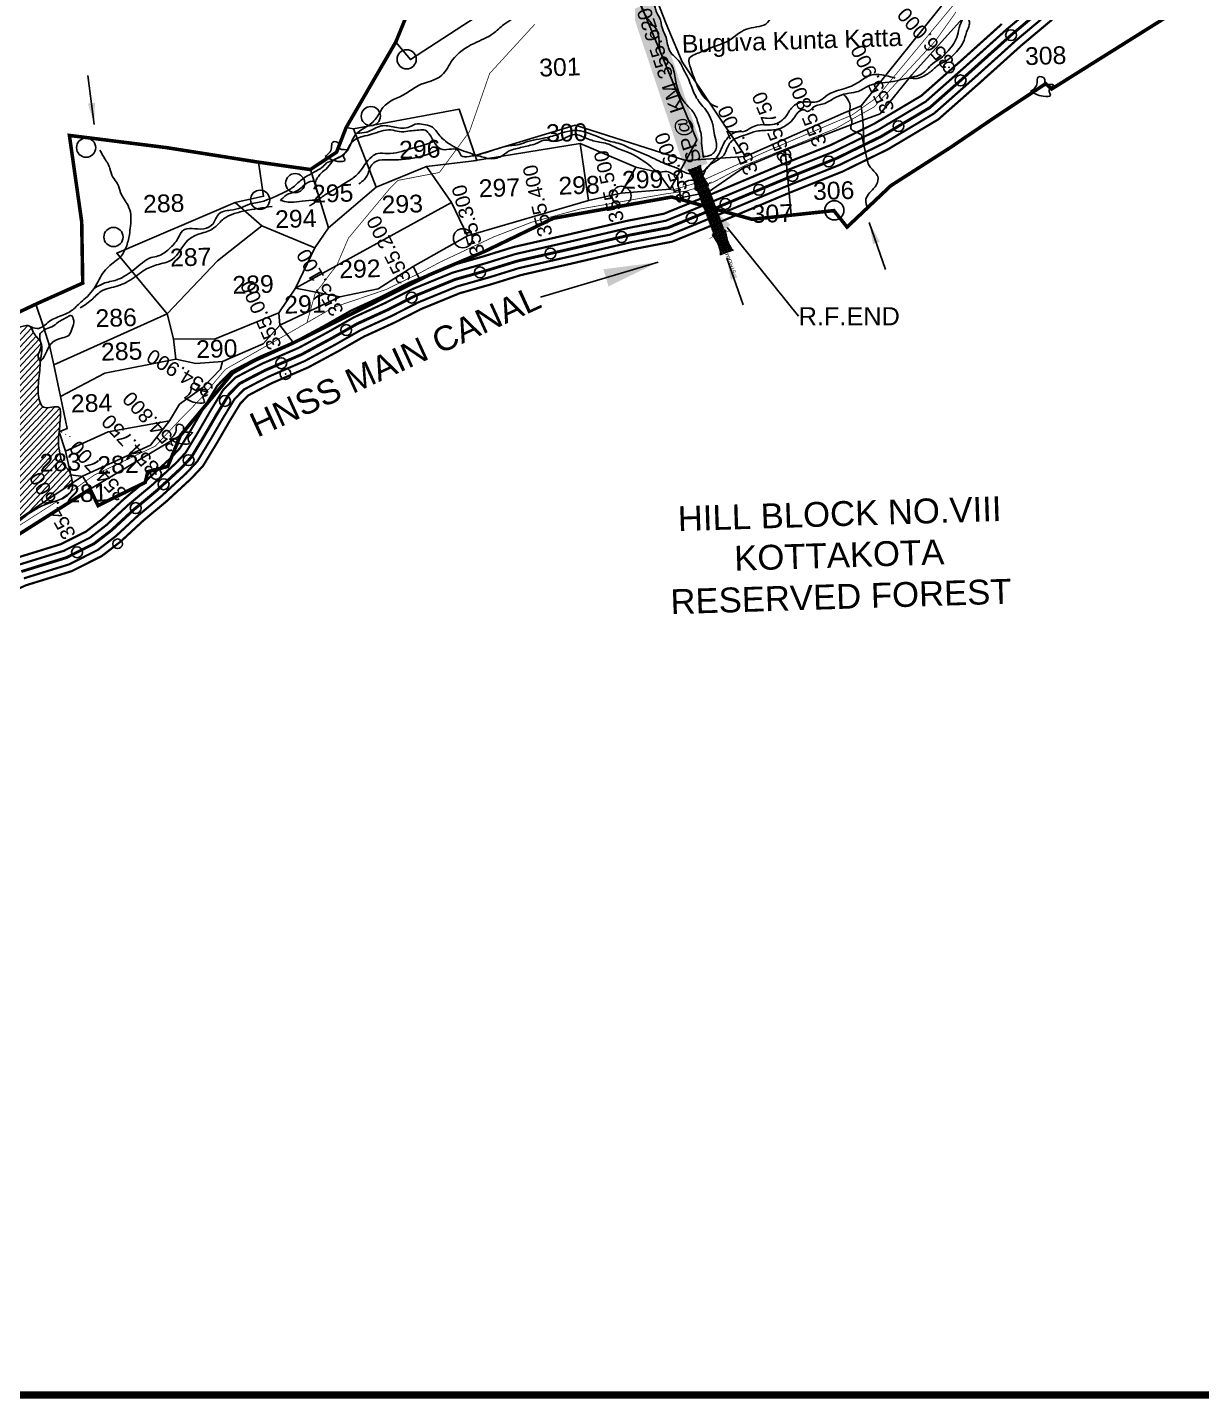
# Model space of a CAD drawing. Header units: feet. Extents: x 800423 to 808000, y 1573223 to 1578223.
# Drawn here: x 804367 to 805988, y 1573743 to 1575635 of the extents above; entities that cross this region are included whole.
import ezdxf
from ezdxf import colors
from ezdxf.entities.mleader import LeaderData, LeaderLine
from ezdxf.enums import TextEntityAlignment as Align
from ezdxf.math import Vec2, Vec3

# ---------------------------------------------------------------- set-up
doc = ezdxf.new("R2010")
doc.units = ezdxf.units.FT
doc.header["$LTSCALE"] = 15
doc.header["$MEASUREMENT"] = 0
doc.header["$PDMODE"] = 32
doc.header["$PDSIZE"] = 15
doc.linetypes.add('HIDDEN2', pattern=[0.1875, 0.125, -0.0625])
for name, color, linetype in [('CANAL1', 7, 'Continuous'), ('CRDS STONES', 7, 'Continuous'), ('CSMark', 72, 'Continuous'), ('HILL', 17, 'Continuous'), ('PLOT', 7, 'Continuous'), ('PLOT NO', 7, 'Continuous'), ('ROADS', 6, 'Continuous'), ('STRUCTURE', 5, 'Continuous'), ('TANKS-STREAM', 4, 'Continuous'), ('text', 10, 'Continuous'), ('text2', 7, 'Continuous'), ('VILLAGE STONES', 240, 'Continuous')]:
    doc.layers.add(name, color=color, linetype=linetype)
doc.layers.add('VILLAGE BOUNDRY', color=5, linetype='HIDDEN2', lineweight=100)
doc.styles.get("Standard").update_dxf_attribs({"font": 'arial.ttf'})
doc.linetypes.add('DOTS', pattern='A,1e-06,-3,["●",Standard,S=3,R=0,X=-1.25,Y=-1.25],-3', length=6.000001)
doc.dimstyles.get("Standard").update_dxf_attribs({"dimtxt": 0.18, "dimasz": 0.18, "dimexe": 0.18, "dimexo": 0.0625, "dimgap": 0.09, "dimtad": 0, "dimtih": 1, "dimtoh": 1, "dimdec": 4, "dimzin": 0, "dimdsep": 46, "dimtxsty": 'Standard', "dimcen": 0.09, "dimadec": 0, "dimazin": 0, "dimtfac": 1, "dimtdec": 4, "dimtofl": 0, "dimtmove": 0, "dimatfit": 3, "dimfxl": 1, "dimtolj": 1, "dimtzin": 0, "dimarcsym": 0})

# ---------------------------------------------------------------- blocks, each defined once
blk = doc.blocks.new('SP')
at = {"layer": 'STRUCTURE'}
h = blk.add_hatch(dxfattribs=at)
h.set_pattern_fill('DASH', color=256, scale=8, style=0)
h.set_pattern_definition([(0, (0, 0), (1, 1), [1, -1])])
edge = h.paths.add_edge_path()
edge.add_spline(control_points=[(769825.6998846318, 1706742.149716115), (769825.2538849328, 1706741.843835173), (769823.8040903579, 1706740.84951941), (769820.9116115965, 1706740.271124796), (769817.0237254978, 1706739.724816793), (769811.4058651323, 1706738.909695662), (769803.9999883493, 1706739.727929385), (769798.3893081942, 1706740.999362314), (769795.6105873373, 1706741.629046613)], knot_values=[0, 0, 0, 0, 1.613557225511201, 5.245130249365884, 8.62497580946186, 13.47012412667009, 22.1902159530602, 30.74637742218671, 30.74637742218671, 30.74637742218671, 30.74637742218671], degree=3, periodic=0)
edge.add_line((769795.6105873375, 1706741.629046612), (769792.6105873379, 1706739.629046612))
edge.add_line((769792.6105873379, 1706739.629046612), (769732.6105873376, 1706739.629046612))
edge.add_line((769732.6105873376, 1706739.629046612), (769729.6105873374, 1706741.629046612))
edge.add_spline(control_points=[(769729.6105873374, 1706741.629046612), (769726.8509375289, 1706740.920438928), (769721.2787648587, 1706739.489647107), (769713.899210699, 1706738.460716713), (769708.2604048095, 1706739.11542709), (769704.3585304887, 1706739.550728751), (769701.4507450095, 1706740.04646792), (769699.9732063155, 1706740.999068337), (769699.5186717048, 1706741.292116404)], knot_values=[0, 0, 0, 0, 8.556161469055684, 17.27625329548356, 22.12140161274031, 25.50124717275726, 29.13282019658805, 30.74637742212953, 30.74637742212953, 30.74637742212953, 30.74637742212953], degree=3, periodic=0)
edge.add_line((769699.5186717048, 1706741.292116404), (769699.5186717048, 1706722.106659352))
edge.add_spline(control_points=[(769699.5212900428, 1706722.10837711), (769699.9672897417, 1706722.414258052), (769701.4170843166, 1706723.408573815), (769704.3095630779, 1706723.986968429), (769708.1974491772, 1706724.533276432), (769713.8153095418, 1706725.348397563), (769721.2211863253, 1706724.530163841), (769726.8318664806, 1706723.258730911), (769729.6105873373, 1706722.629046612)], knot_values=[0, 0, 0, 0, 1.613557225511201, 5.245130249365884, 8.62497580946186, 13.47012412667009, 22.1902159530602, 30.74637742218671, 30.74637742218671, 30.74637742218671, 30.74637742218671], degree=3, periodic=0)
edge.add_line((769729.610587337, 1706722.629046612), (769732.6105873372, 1706724.629046612))
edge.add_line((769732.6105873372, 1706724.629046612), (769792.6105873372, 1706724.629046612))
edge.add_line((769792.6105873372, 1706724.629046612), (769795.6105873372, 1706722.629046612))
edge.add_spline(control_points=[(769795.6105873372, 1706722.629046612), (769798.3702371457, 1706723.337654297), (769803.9424098157, 1706724.768446117), (769811.3219639753, 1706725.797376512), (769816.9607698652, 1706725.142666135), (769820.8626441859, 1706724.707364474), (769823.7704296648, 1706724.211625304), (769825.247968359, 1706723.259024888), (769825.7025029698, 1706722.965976821)], knot_values=[0, 0, 0, 0, 8.556161469055684, 17.27625329548356, 22.12140161274031, 25.50124717275726, 29.13282019658805, 30.74637742212953, 30.74637742212953, 30.74637742212953, 30.74637742212953], degree=3, periodic=0)
edge.add_line((769825.7025029698, 1706722.965976821), (769825.6998846318, 1706742.149716115))
h.paths.add_polyline_path([(769764.1611842603, 1706732.129046612, -1), (769761.0599904143, 1706732.129046612, -1)], flags=0)
h.paths.add_polyline_path([(769761.0599904143, 1706732.129046612, 1), (769764.1611842603, 1706732.129046612, 1)], flags=16)
at = {"layer": 'STRUCTURE', "const_width": 0.6280741461245082}
for points in [[(769726.6105873373, 1706747.629046612), (769726.6105873373, 1706743.629046612), (769732.6105873373, 1706739.629046612), (769792.6105873373, 1706739.629046612), (769798.6105873373, 1706743.629046612), (769798.6105873373, 1706747.629046612)], [(769726.6105873373, 1706716.629046612), (769726.6105873373, 1706720.629046612), (769732.6105873373, 1706724.629046612), (769792.6105873373, 1706724.629046612), (769798.6105873373, 1706720.629046612), (769798.6105873373, 1706716.629046612)]]:
    blk.add_lwpolyline(points, dxfattribs=at)
at = {"layer": 'STRUCTURE', "color": 3}
blk.add_lwpolyline([(769732.6105873373, 1706724.629046612), (769792.6105873373, 1706724.629046612)], dxfattribs=at)
blk.add_lwpolyline([(769732.6105873373, 1706724.629046612), (769792.6105873373, 1706724.629046612)], dxfattribs=at)
at = {"layer": 'STRUCTURE', "color": 0}
blk.add_circle((769762.6105873373, 1706732.129046612), 1.550596922985278, dxfattribs=at)
at = {"layer": 'STRUCTURE'}
for points in [[(769699.5186717048, 1706741.292116404), (769700.9097938648, 1706740.474592058), (769704.4282628357, 1706739.575315278), (769707.783299273, 1706739.166553105), (769712.611174137, 1706738.757790932), (769721.284772164, 1706739.657067712), (769729.6105873374, 1706741.629046612)], [(769825.6998846318, 1706742.149716115), (769824.3326225362, 1706741.292883995), (769820.8412069769, 1706740.29371433), (769817.4991804758, 1706739.789517071), (769812.6849136075, 1706739.243351586), (769803.9892128682, 1706739.89511083), (769795.6105873373, 1706741.629046613)], [(769699.5212900428, 1706722.10837711), (769700.8885521383, 1706722.96520923), (769704.3799676977, 1706723.964378895), (769707.7219941987, 1706724.468576154), (769712.536261067, 1706725.014741639), (769721.2319618064, 1706724.362982395), (769729.6105873373, 1706722.629046612)], [(769825.7025029698, 1706722.965976821), (769824.3113808098, 1706723.783501166), (769820.7929118389, 1706724.682777947), (769817.4378754016, 1706725.09154012), (769812.6100005376, 1706725.500302293), (769803.9364025106, 1706724.601025512), (769795.6105873372, 1706722.629046612)]]:
    blk.add_spline(points, degree=3, dxfattribs=at)
at = {"layer": 'STRUCTURE', "color": 0}
blk.add_text('STREAM', height=5, dxfattribs=at).set_placement((769684.2926106098, 1706732.094091512), align=Align.MIDDLE_CENTER)
for points in [[(769727.4360020272, 1706732.129046612), (769700.7611537643, 1706732.129046612)], [(769824.3666876926, 1706732.129046612), (769800.5131945858, 1706732.129046612)]]:
    blk.add_leader(points, dimstyle='Standard', override={"dimasz": 10, "dimgap": 0.09, "dimtad": 0}, dxfattribs=at)

msp = doc.modelspace()

# ---------------------------------------------------------------- hatches: boundary and pattern name
at = {"layer": 'TANKS-STREAM', "lineweight": -2}
h = msp.add_hatch(dxfattribs=at)
h.set_pattern_fill('ANSI31', color=256, scale=48.9818495554354, angle=1.793692858549821)
h.set_pattern_definition([(46.79369285854981, (65027.06722861604, 8084.705077054052), (-4.46281754814474, 4.191789213594899), [])])
edge = h.paths.add_edge_path()
edge.add_line((804243.292192125, 1574881.833544348), (804428.6599747755, 1575006.540396327))
edge.add_spline(control_points=[(804428.6599747757, 1575006.540396327), (804428.2225237996, 1575010.310691253), (804427.0887328308, 1575014.101609147), (804426.3562008092, 1575017.895520321), (804426.356200809, 1575017.895520322)], knot_values=[705.8183817718904, 705.8183817718904, 705.8183817718904, 705.8183817718904, 717.2420984470488, 717.2420984499746, 717.2420984499746, 717.2420984499746, 717.2420984499746], degree=3, periodic=0)
edge.add_line((804426.3562008147, 1575017.89552031), (804425.7917025449, 1575020.414752787))
edge.add_spline(control_points=[(804425.7917025402, 1575020.414752797), (804424.4579225249, 1575024.639802972), (804414.5717717246, 1575030.917937904), (804411.4884324691, 1575046.773874657), (804408.5598268447, 1575062.14306326), (804409.9717869742, 1575072.419640718), (804410.4818435856, 1575077.140402539)], knot_values=[642.3076380530828, 642.3076380536936, 642.3076380536936, 642.3076380536936, 655.870037223784, 673.2199293601109, 688.5386952621345, 703.236678738747, 703.2366787388478, 703.2366787388478, 703.2366787388478], degree=3, periodic=0)
edge.add_spline(control_points=[(804410.4818435856, 1575077.140402539), (804411.1772970387, 1575083.577080424), (804411.7766258133, 1575093.374189404), (804413.8661985917, 1575118.010224501), (804389.6742820241, 1575105.257928301), (804381.397592277, 1575123.224569367), (804380.9611104033, 1575142.455167798), (804383.951668277, 1575161.455915518), (804384.6228300128, 1575181.235392707), (804390.2897446138, 1575200.182679303), (804374.744993852, 1575210.970952084), (804371.0711581747, 1575225.197744894), (804358.1281261859, 1575222.04760641), (804346.7327862171, 1575219.616844554), (804333.1726845686, 1575212.807697091), (804323.9101583593, 1575189.418069924), (804287.0568571866, 1575180.905415814), (804254.3455752819, 1575163.167205155), (804212.7961320487, 1575176.130454624), (804211.0243691602, 1575157.142138331), (804209.6192395355, 1575152.230843327)], knot_values=[282.9494223023156, 282.9494223024165, 282.9494223024165, 282.9494223024165, 302.9898710196345, 316.4656195794192, 338.4144253271386, 347.3648069207961, 368.9020288338394, 397.324803253353, 403.9731671671609, 429.1173152355898, 446.9068553274249, 456.8110834329651, 465.2967011004104, 480.296075683494, 494.9183228775081, 507.3714349287345, 552.2114029742474, 593.207268478958, 627.8122481016674, 642.307638052863, 642.3076380531837, 642.3076380531837, 642.3076380531837], degree=3, periodic=0)
edge.add_line((804209.6192395355, 1575152.230843327), (804243.292192125, 1574881.833544348))

# ---------------------------------------------------------------- linework, layer by layer
at = {"layer": 'CANAL1', "color": 5, "const_width": 3}
for points in [[(804354.7054551493, 1574893.618616418), (804416.5384661233, 1574912.717802794), (804453.0780953108, 1574931.073710778), (804476.1196892874, 1574948.709943046), (804506.0807379995, 1574976.489592243), (804538.8815252305, 1575003.755345441), (804571.6392763114, 1575033.92438779), (804585.1492844246, 1575048.436215334), (804601.841518817, 1575076.022809848), (804619.5872722514, 1575106.546555247), (804636.852514533, 1575134.856213397), (804653.5467314194, 1575151.799464437), (804669.6514729847, 1575160.331988439), (804690.8724159906, 1575171.251592368), (804740.9732110065, 1575192.95068167), (804781.8646170172, 1575214.939935501), (804817.3447604964, 1575235.151141137), (804859.9835441239, 1575254.687665919), (804898.0419908983, 1575274.03219392), (804953.7366790535, 1575296.828487215), (804998.8381892489, 1575309.6205016), (805040.4161144457, 1575322.504711143), (805114.6467705283, 1575339.392527913), (805196.011302657, 1575358.416494729), (805248.3155685419, 1575368.527139991), (805287.8437019221, 1575384.62240012), (805410.9458753547, 1575436.277322263), (805479.8993304237, 1575463.820023371), (805540.6142521123, 1575493.554941322), (805606.8141860196, 1575532.896429419), (805661.274047158, 1575580.962001152), (805718.5650670186, 1575632.503003455), (805785.2320222269, 1575688.408698352)], [(804361.6846108907, 1574874.842004403), (804424.0301471167, 1574894.099501286), (804463.7387687091, 1574914.047372142), (804489.0254869126, 1574933.402041614), (804519.2818805604, 1574961.455532317), (804552.0568578696, 1574988.699830939), (804585.7537440286, 1575019.73379243), (804601.1929589553, 1575036.317884946), (804619.043664423, 1575065.819038712), (804636.7718451485, 1575096.312558013), (804652.7228559671, 1575122.467282983), (804665.6315537407, 1575135.568544843), (804678.9089214153, 1575142.603085441), (804699.4316785494, 1575153.163425732), (804749.6993020736, 1575174.93476991), (804791.5519074228, 1575197.44090634), (804826.4776652236, 1575217.336307083), (804868.6836988161, 1575236.674551541), (804906.3750785817, 1575255.83250498), (804960.2739017465, 1575277.893735985), (805004.5276105911, 1575290.44529086), (805045.6020694944, 1575303.173485758), (805119.1418838517, 1575319.904132847), (805200.1874911231, 1575338.853531351), (805254.0393281982, 1575349.263328949), (805295.4843874979, 1575366.13913242), (805418.5251249854, 1575417.768275416), (805488.0185928964, 1575445.526678729), (805550.1368741477, 1575475.948887058), (805618.6431710804, 1575516.661007241), (805674.5796986821, 1575566.029865768), (805731.6827298815, 1575617.401746905), (805798.2164142331, 1575673.195683288)]]:
    msp.add_lwpolyline(points, dxfattribs=at)
at = {"layer": 'CANAL1', "color": 1, "const_width": 3}
for points in [[(804312.4583668555, 1574842.406768377), (804365.1741887614, 1574865.453698395), (804427.7759876135, 1574884.790350532), (804469.0691054083, 1574905.534202823), (804495.4783857252, 1574925.748090897), (804525.8824518409, 1574953.938502354), (804558.6445241892, 1574981.172073689), (804592.8109778872, 1575012.63849475), (804609.2147962207, 1575030.258719751), (804627.6447372261, 1575060.717153144), (804645.3641315971, 1575091.195559396), (804660.6580266844, 1575116.272817776), (804671.6739649011, 1575127.453085046), (804683.5376456307, 1575133.738633943), (804703.7113098288, 1575144.119342414), (804754.0623476071, 1575165.92681403), (804796.3955526256, 1575188.691391759), (804831.0441175873, 1575208.428890056), (804873.0337761622, 1575227.667994353), (804910.5416224235, 1575246.732660511), (804963.542513093, 1575268.42636037), (805007.3723212623, 1575280.85768549), (805048.1950470188, 1575293.507873065), (805121.3894405091, 1575310.159935314), (805202.2755853555, 1575329.072049662), (805256.9012080263, 1575339.631423427), (805299.304730267, 1575356.897498562), (805422.3147497892, 1575408.513751988), (805492.0782241328, 1575436.380006408), (805554.8981851654, 1575467.145859925), (805624.5576636108, 1575508.543296152), (805681.2325244441, 1575558.563798076), (805738.2415613129, 1575609.851118631), (805804.7086102362, 1575665.589175756)], [(804351.2158772781, 1574903.006922425), (804412.7926256265, 1574922.026953548), (804447.7477586117, 1574939.586880097), (804469.6667904748, 1574956.363893763), (804499.4801667191, 1574984.006622206), (804532.2938589109, 1575011.283102691), (804564.5820424528, 1575041.01968547), (804577.1274471593, 1575054.495380529), (804593.240446014, 1575081.124695416), (804610.9949858028, 1575111.663553864), (804628.9173438159, 1575141.050678604), (804647.5043202587, 1575159.914924234), (804665.0227487695, 1575169.196439937), (804686.5927847112, 1575180.295675685), (804736.6101654728, 1575201.95863755), (804777.0209718144, 1575223.689450081), (804812.7783081349, 1575244.058558166), (804855.6334667825, 1575263.69422311), (804893.8754470566, 1575283.132038389), (804950.4680677068, 1575306.29586283), (804995.9934785765, 1575319.20810697), (805037.8231369213, 1575332.170323835), (805112.3992138666, 1575349.136725445), (805193.9232084239, 1575368.197976418), (805245.4536887136, 1575378.159045512), (805284.0233591342, 1575393.864033971), (805407.1562505394, 1575445.531845687), (805475.8396991873, 1575472.966695692), (805535.8529410947, 1575502.357968454), (805600.8996934892, 1575541.014140508), (805654.6212213959, 1575588.428068845), (805712.0062355872, 1575640.053631729)]]:
    msp.add_lwpolyline(points, dxfattribs=at)
at = {"layer": 'CANAL1', "color": 1, "linetype": 'HIDDEN2', "ltscale": 5, "const_width": 4}
msp.add_lwpolyline([(804358.19503302, 1574884.23031041), (804420.28430662, 1574903.40865204), (804458.40843201, 1574922.56054146), (804482.5725881, 1574941.05599233), (804512.68130928, 1574968.97256228), (804545.46919155, 1574996.22758819), (804554.6491857585, 1575004.682125663), (804578.69651017, 1575026.82909011), (804593.17112169, 1575042.37705014), (804610.44259162, 1575070.92092428), (804628.1795587, 1575101.42955663), (804644.78768525, 1575128.66174819), (804659.58914258, 1575143.68400464), (804674.2801972, 1575151.46753694), (804695.15204727, 1575162.20750905), (804717.1607185934, 1575171.739655682), (804745.33625654, 1575183.94272579), (804786.70826222, 1575206.19042092), (804821.91121286, 1575226.24372411), (804864.33362147, 1575245.68110873), (804902.20853474, 1575264.93234945), (804957.0052904, 1575287.3611116), (805001.68289992, 1575300.03289623), (805043.00909197, 1575312.83909845), (805116.89432719, 1575329.64833038), (805198.09939689, 1575348.63501304), (805251.17744837, 1575358.89523447), (805291.4339956794, 1575375.287093772), (805308.6279178081, 1575382.4989797), (805414.73550017, 1575427.02279884), (805422.8476635295, 1575430.263113492), (805483.95896166, 1575454.67335105), (805545.37556313, 1575484.75191419), (805612.72867855, 1575524.77871833), (805655.1017512908, 1575562.17664636), (805725.12389845, 1575624.95237518), (805791.72421823, 1575680.80219082)], dxfattribs=at)
at = {"layer": 'CSMark', "color": 3}
msp.add_circle((804491.0631781338, 1574922.521611001), 6.692325719203142, dxfattribs=at)
for p in [(805724.79481032, 1575624.657343564), (805655.1017512908, 1575562.17664636), (805569.2802092758, 1575498.958036406), (805472.9950994137, 1575450.293956565), (805422.8476635295, 1575430.263113492), (805376.8665518712, 1575411.132603554), (805330.3921878678, 1575391.631488445), (805283.8837557911, 1575372.21274989), (805186.9738055248, 1575346.033721354), (805088.78220538, 1575323.252692955), (804991.4925087503, 1575297.142624266), (804897.0887201682, 1575262.330025794), (804806.7981730035, 1575217.634605702), (804717.1607185934, 1575171.739655682), (804639.3288347126, 1575119.710921431), (804589.1273021647, 1575038.033365733), (804554.6491857585, 1575004.682125663), (804516.1102260447, 1574971.82285967), (804435.129052248, 1574910.866001522)]:
    msp.add_point(p, dxfattribs=at)
at = {"layer": 'CSMark', "color": 2}
for p in [(805639, 1575580), (805414, 1575453), (805310, 1575384), (804723, 1575157), (804544, 1575019)]:
    msp.add_point(p, dxfattribs=at)
at = {"layer": 'CSMark'}
msp.add_point((805305, 1575396, 56), dxfattribs=at)
at = {"layer": 'PLOT', "lineweight": -2}
for points in [[(805180.3578662424, 1575762.596893232), (805212.9979609727, 1575785.444711967), (805209.1144903679, 1575741.836469745), (805248.7102942806, 1575640.207424567), (805270.721388041, 1575587.692036822), (805357.9937177078, 1575457.283859119), (805493.432209862, 1575516.854592417), (805517.9814926382, 1575527.253384526), (805640.6858936318, 1575680.298688887), (805907.41368592, 1575885.461320441), (805942.3989020777, 1575912.463991584), (805824.4557705036, 1575909.924178887), (805600.9787496232, 1575851.183764059), (805594.7853160042, 1575802.863498823), (805408.6195549155, 1575711.808097241), (805405.3462891642, 1575710.822420429), (805357.0815390405, 1575854.92340994), (805421.8619999727, 1575885.140097908), (805448.7325656078, 1575934.297739757), (805592.0282253755, 1575926.820602395), (805600.9787496232, 1575851.183764059)], [(805275.7613155165, 1575451.693186335), (805291.0280697729, 1575479.857128473), (805208.3256252793, 1575679.52580038), (805212.0623249556, 1575686.770361687), (805180.3578662424, 1575762.596893232), (805138.4143285267, 1575797.79154565), (805092.5954663877, 1575767.450469645), (805073.650135809, 1575790.21970886), (804995.3754435861, 1575745.794985868), (804939.5728992489, 1575772.419697959)], [(805172.4154314665, 1575769.261358046), (805155.4062638957, 1575760.376811581), (804895.4748314044, 1575590.901483086), (804875.2070434545, 1575615.160108887)], [(805520.040366411, 1575507.171787813), (805543.8207331398, 1575516.076573167), (805587.9436570324, 1575569.657811885), (805657.8160569341, 1575647.474034607), (805667.7415277855, 1575657.114113899), (805646.4801818973, 1575684.755560135)], [(804816.684012639, 1575495.205882587), (804962.5018458819, 1575522.567621416), (804987.2656346622, 1575451.811193734), (804917.505853845, 1575443.57322617)], [(805412.7797416276, 1575465.913521894), (805520.040366411, 1575507.171787813), (805517.9814926382, 1575527.253384526)], [(804806.6955355232, 1575497.191669586), (804816.684012639, 1575495.205882587), (804848.3104968222, 1575414.661603277)], [(804984.9660521806, 1575458.381684341), (805122.9667423547, 1575500.456644891), (805275.7613155165, 1575451.693186335), (805254.1749733508, 1575411.870937184), (805186.4701561643, 1575406.685326964)], [(805520.040366411, 1575507.171787813), (805522.1520680741, 1575470.577647231)], [(804982.3843126872, 1575451.23475597), (805129.8610295217, 1575474.923081333), (805141.1700696083, 1575396.193815969), (804974.2594241604, 1575347.802643402)], [(805141.1700696083, 1575396.193815969), (805186.4701561643, 1575406.685326964), (805206.5251904891, 1575442.302153504), (805129.8610295217, 1575474.923081333)], [(805263.8314571601, 1575399.186371667), (805306.6570786289, 1575407.733662834), (805355.8176374622, 1575441.787548833), (805412.7797416276, 1575465.913521894), (805421.2072767181, 1575376.826795092)], [(805275.7613155165, 1575451.693186335), (805357.9937177078, 1575457.283859119)], [(804685.7342871876, 1575449.291792668), (804692.6418554258, 1575402.376451204), (804653.3136988985, 1575393.498073426)], [(804782.1139987254, 1575358.495089689), (804757.2447160955, 1575439.140364785)], [(804952.2016791594, 1575393.480092376), (804917.505853845, 1575443.57322617), (804848.3104968222, 1575414.661603277), (804782.1139987254, 1575358.495089689), (804763.4253470744, 1575330.941887871)], [(805206.5251904891, 1575442.302153504), (805237.2106742187, 1575435.573528918), (805254.1749733508, 1575411.870937184)], [(804402.9659938749, 1575169.367603132), (804559.7567012422, 1575239.88116483), (804489.9863738035, 1575323.728044428), (804653.3136988985, 1575393.498073426), (804690.0940043612, 1575361.227477299), (804628.8384063073, 1575312.951247298), (804559.7567012422, 1575239.88116483), (804568.3936190997, 1575205.295882781), (804571.3151718919, 1575177.238396284), (804473.607432572, 1575158.238551738), (804412.0934126127, 1575125.6438162)], [(804715.2409820708, 1575224.166279355), (804798.1635202211, 1575263.340218081), (804736.6300872996, 1575275.587201011), (804952.2016791594, 1575393.480092376), (804974.2594241604, 1575347.802643402), (804899.269597585, 1575305.268386552), (804908.3340110398, 1575287.234568368)], [(804690.0940043612, 1575361.227477299), (804763.4253470744, 1575330.941887871), (804736.6300872996, 1575275.587201011), (804713.6738210664, 1575241.342650743)], [(804899.269597585, 1575305.268386552), (804850.9885126002, 1575274.389820877), (804798.1635202211, 1575263.340218081)], [(804442.9379802347, 1575015.263036094), (804426.3562008096, 1575017.895520319), (804419.1107104856, 1575050.230561053), (804410.4818435855, 1575077.140402539), (804421.3138230768, 1575081.474563738), (804412.0934126127, 1575125.6438162), (804402.9659938749, 1575169.367603132), (804397.766098297, 1575194.277069088), (804388.2667967164, 1575223.370211035), (804378.3239557521, 1575253.366230066)], [(804571.3151718919, 1575177.238396284), (804599.2892935674, 1575171.42992492), (804636.004310487, 1575174.122207983), (804692.1044565904, 1575198.760517912), (804715.2409820708, 1575224.166279355), (804713.6738210664, 1575241.342650743), (804625.0048742614, 1575204.886390673), (804568.3936190997, 1575205.295882781)], [(804715.2409820708, 1575224.166279355), (804733.9375098314, 1575199.938696685)], [(804636.004310487, 1575174.122207983), (804633.2443859453, 1575163.641457164), (804609.1697308625, 1575138.629973197), (804576.7759840379, 1575115.200943873), (804562.8587184025, 1575092.202028968), (804478.0813778166, 1575076.938958689), (804419.1107104856, 1575050.230561053)], [(804442.5451040193, 1575015.881667677), (804536.445536428, 1575058.833173599), (804562.8587184025, 1575092.202028968)], [(804453.6688232751, 1574998.36601317), (804577.6948029859, 1575071.864519773)], [(804243.2921921249, 1574881.833544348), (804442.5451040193, 1575015.881667677), (804453.6688232751, 1574998.36601317)]]:
    msp.add_lwpolyline(points, dxfattribs=at)
for points in [[(804821.4360695484, 1575489.47136285), (804835.0633316812, 1575490.809502114), (804855.2580028606, 1575499.38924243), (804873.8204031477, 1575497.540192215), (804894.2637094553, 1575498.180396376), (804902.1095624662, 1575501.667768707), (804913.6525109767, 1575501.217929361), (804924.0148806511, 1575498.59644792), (804936.11281641, 1575485.676884432), (804943.9700348403, 1575478.296541083), (804955.9056357755, 1575470.560731011), (804969.246973371, 1575464.491581523), (804981.1120970427, 1575460.438756541), (804984.9660521806, 1575458.381684341)], [(805518.210605938, 1575487.238150428), (805525.5595735295, 1575454.339074248), (805528.7202560182, 1575444.85006425), (805537.8273491936, 1575434.324884894), (805540.6192656364, 1575429.926622979), (805538.9375482663, 1575418.450583658), (805529.4900135045, 1575407.138811938), (805524.4502199374, 1575398.085320927), (805526.6895977388, 1575385.307758973)]]:
    msp.add_spline(points, degree=3, dxfattribs=at)
at = {"layer": 'ROADS', "linetype": 'HIDDEN2', "lineweight": -2, "ltscale": 5, "const_width": 1}
for points in [[(806866.9166429456, 1576529.144389048), (806783.0969941184, 1576495.699622885), (806685.2969365206, 1576427.144444974), (806599.445667708, 1576365.005372974), (806503.4627229329, 1576302.663099843), (806437.2376103711, 1576244.903098289), (806383.2613378944, 1576205.303369758), (806318.7790383842, 1576154.970592247), (806215.4619430774, 1576076.892312368), (806166.0411108437, 1576045.635752687), (806069.0711347562, 1575983.697883327), (805958.3863584221, 1575914.675859218), (805900.7567974142, 1575866.733816323), (805824.5952593029, 1575810.087163026), (805701.9405162632, 1575717.622138319), (805654.5153159574, 1575677.58916153), (805538.8915251438, 1575538.185042281), (805505.2160793716, 1575514.430798562), (805386.7969514914, 1575464.129746742), (805292.5804307068, 1575421.303764238), (805257.0734050777, 1575410.864397106), (805254.3253910941, 1575411.518938757)], [(805655.9578819956, 1575666.669591827), (805620.2111907537, 1575616.587861614), (805535.3542125332, 1575525.287669882), (805515.8485781377, 1575514.595903482), (805483.3135406461, 1575496.031991796), (805359.2876484867, 1575445.750038874), (805312.6683427789, 1575421.225870807), (805276.9387132659, 1575409.514470043), (805246.0842436991, 1575405.305047642), (805129.7990468998, 1575384.655484861), (805062.9459174735, 1575366.469650406), (805010.210206874, 1575346.065619293), (804936.8707899239, 1575311.584403074), (804907.4688558644, 1575295.841819208), (804861.1976278876, 1575273.295508574), (804789.0293658588, 1575248.802735762), (804736.3417993867, 1575218.356105631), (804639.9838102382, 1575163.390969032), (804606.5076707114, 1575123.563466565), (804571.0908788446, 1575087.372820317), (804543.4218085639, 1575057.470487983), (804458.5657959837, 1575017.204953202), (804409.251375483, 1574982.175672931), (804310.2993531253, 1574918.985035387)]]:
    msp.add_lwpolyline(points, dxfattribs=at)
at = {"layer": 'ROADS', "linetype": 'DOTS', "lineweight": -2, "ltscale": 0.15, "const_width": 1}
msp.add_lwpolyline([(804752.5658404422, 1575227.74324524), (804763.7730378484, 1575267.79893893), (804794.0240773732, 1575307.527038471), (804809.7789658062, 1575344.465876041), (804865.82596324, 1575411.704234475), (804878.229285474, 1575424.136627413), (804935.4446490583, 1575435.113899072), (804976.9957173044, 1575491.527601153), (805004.84625194, 1575571.753997495), (805067.222313759, 1575639.788950686)], dxfattribs=at)
at = {"layer": 'TANKS-STREAM', "lineweight": -2}
for points in [[(805585.222773522, 1575566.353672085), (805597.7672733682, 1575569.259905954), (805608.1812327625, 1575576.971287772), (805616.1853236242, 1575585.258940387), (805628.1133528578, 1575593.235031395), (805635.7097935394, 1575600.640885118), (805649.6970371858, 1575621.330581527), (805653.2130818142, 1575634.634543599), (805657.8160569341, 1575647.474034607), (805663.7601359275, 1575662.290241016), (805671.3933726216, 1575671.894599823), (805684.439536042, 1575681.184685084), (805696.3237678332, 1575692.10367925), (805730.4315070284, 1575720.926492368), (805756.7499518837, 1575732.297509467), (805802.1921467595, 1575770.177198911), (805819.7229200164, 1575783.190836302), (805854.1390751747, 1575804.913183684), (805870.0016455754, 1575821.380282813), (805887.2405408082, 1575831.268727864), (805912.854749477, 1575847.651703568), (805921.4129696062, 1575860.773862275), (805923.8962188669, 1575868.642047483), (805924.5659819514, 1575872.168725144), (805921.2664936276, 1575877.90814032), (805913.6693137425, 1575883.902620097), (805907.41368592, 1575885.461320441), (805883.1115445532, 1575888.398906358), (805863.7423125266, 1575884.286779642), (805845.091240853, 1575882.144530347), (805825.6125771152, 1575869.069892667), (805816.4334515501, 1575863.329202737), (805810.3341134876, 1575858.853334161), (805806.097355784, 1575857.162629596), (805797.5388945853, 1575856.50510568), (805760.4433146053, 1575858.070107971), (805753.0780350112, 1575856.670791897), (805709.5949139642, 1575862.320971515), (805675.138285123, 1575842.544395289), (805660.8332841384, 1575838.590860423), (805637.21595897, 1575839.940561361), (805615.2513301929, 1575825.76146902), (805611.5811630462, 1575815.528062797), (805606.8289033888, 1575790.849754601), (805592.799358004, 1575778.145661241), (805576.0097932848, 1575765.355279861), (805560.6292077121, 1575746.783095289), (805523.7100485694, 1575727.679917101), (805516.2730289822, 1575729.900025411), (805497.8641869177, 1575719.818385831), (805470.3024105655, 1575717.728755817), (805446.6900992725, 1575697.365693007), (805401.6783699782, 1575664.37447588), (805386.085751604, 1575640.025243912), (805359.2909912698, 1575633.05376561), (805335.2278450996, 1575617.275863057), (805307.9446082014, 1575606.303133075), (805294.3175595821, 1575600.357195019), (805280.450713309, 1575592.257475393), (805282.415686149, 1575578.521174724), (805317.5208174605, 1575525.962278964), (805319.6964288605, 1575525.110641827)], [(805299.664991512, 1575457.137418416), (805310.9379744545, 1575459.629323128), (805313.4452164996, 1575461.63275883), (805316.3400421552, 1575464.931659593), (805317.5302743135, 1575467.963218785), (805317.6702767126, 1575477.16456583), (805314.7013323518, 1575489.904429899), (805313.0631362739, 1575501.188824889), (805310.7226628995, 1575507.532022803), (805306.3630075421, 1575516.806128689), (805292.0679990852, 1575535.607797218), (805282.8709023069, 1575555.173159057), (805278.458065131, 1575566.156847741), (805272.9952618608, 1575576.465919394), (805267.0709102054, 1575587.830049195), (805253.5391813413, 1575602.516443825), (805248.4439899104, 1575621.606069577), (805243.3486932797, 1575633.851713772), (805239.229766833, 1575649.122074881), (805234.6696235675, 1575657.96227141), (805232.9711049806, 1575664.32557283), (805230.6979025457, 1575668.5319983), (805229.7350206972, 1575671.923906229), (805227.8627850089, 1575676.998440047), (805225.2696820783, 1575684.731717114), (805221.8997709712, 1575696.603472834), (805222.3477020492, 1575707.871288212), (805215.0791940166, 1575716.06698706), (805210.0980070331, 1575724.680182721), (805207.269583332, 1575732.932873702), (805205.9614309716, 1575726.6037044), (805203.2567720253, 1575736.434387657), (805201.1083370583, 1575750.385426586), (805200.776738234, 1575760.974199277), (805193.2995682287, 1575771.655986459), (805187.768853451, 1575760.908803082), (805188.2664719573, 1575743.682135969), (805192.6094627139, 1575733.295145022), (805199.1802733376, 1575717.57994914), (805210.3761380183, 1575705.885456345), (805211.0502932615, 1575689.190805255), (805219.3468473047, 1575652.917242699), (805228.5181959, 1575640.864587585), (805236.7594606103, 1575629.155820643), (805242.9537201275, 1575595.923123925), (805254.2145020207, 1575585.596162117), (805261.0022646541, 1575565.636148314), (805274.8031450306, 1575530.613535489), (805285.0749992403, 1575519.652133144), (805292.0333756591, 1575505.167948214), (805295.101186864, 1575494.664862961), (805297.0788307734, 1575486.178961444), (805297.4104295977, 1575475.590188753), (805299.664991512, 1575457.137418416), (805299.3133759663, 1575458.554259395)], [(805272.3375390786, 1575417.518704186), (805272.8046497339, 1575419.079471504), (805276.5584338724, 1575422.804635215), (805288.875348762, 1575424.994230112), (805299.7663291441, 1575431.519849873), (805303.0215814122, 1575439.161817092), (805328.0869111017, 1575459.081772721), (805333.1778840055, 1575469.548845304), (805337.34234378, 1575476.636886447), (805358.431879632, 1575487.089494877), (805373.5035036282, 1575491.942303518), (805393.3203401058, 1575493.593696918), (805407.4258533559, 1575496.354635127), (805416.5447175202, 1575501.793951344), (805424.8014964537, 1575510.040955687), (805430.9959911925, 1575518.223377379), (805439.1480295555, 1575521.570945731), (805443.4839288454, 1575519.278220673), (805450.5485677212, 1575524.395613377), (805465.6044246297, 1575529.763259683), (805479.8223866317, 1575537.16613708), (805493.5732379783, 1575543.008247159), (805507.6864548743, 1575545.511833383), (805519.1738935589, 1575549.479184817), (805525.505439591, 1575553.285218879), (805566.8939496196, 1575561.61000147), (805584.3216272389, 1575565.259353535), (805594.6616959932, 1575564.798787229), (805604.3605363172, 1575568.194795351), (805617.7406034125, 1575577.632903839), (805624.016069685, 1575583.24105914), (805632.6432821448, 1575587.891909132), (805651.2910086315, 1575603.767527511), (805658.4442657301, 1575614.299182745), (805663.4139544284, 1575628.627805293), (805666.9584806309, 1575639.046449232), (805667.0467435938, 1575644.460700637), (805662.7787923596, 1575652.294074253), (805662.6400091759, 1575653.341796273)], [(804990.3922774937, 1575460.036083429), (805012.1852399412, 1575466.680528714), (805026.7329084967, 1575471.115960014), (805045.3549920896, 1575473.848307367), (805057.4121406937, 1575477.701296714), (805089.0577385447, 1575484.582456704), (805107.7883900119, 1575490.599359339), (805126.4171454541, 1575492.920514739), (805134.0683437086, 1575491.639638862), (805168.8284855976, 1575478.826418199), (805190.1737304742, 1575472.687853978), (805197.6822665199, 1575469.012996201), (805215.0827205564, 1575461.955503202), (805241.7840094755, 1575449.541504341), (805249.2793044947, 1575446.300820831), (805264.6836368717, 1575440.484004063), (805272.871253952, 1575435.961669473), (805280.7874401778, 1575433.168610588), (805292.1420603627, 1575433.76902954), (805306.2289126344, 1575442.247170381), (805311.6597321347, 1575449.368055842), (805316.8775166121, 1575454.488522727), (805324.5786090307, 1575467.367097554), (805330.5186194761, 1575479.065518016), (805338.0335832961, 1575487.109632824), (805349.0454037429, 1575491.592405864), (805353.6796580254, 1575491.343677257), (805366.5378137884, 1575497.393970824), (805382.72952173, 1575501.159288848), (805392.3088919574, 1575500.807538722), (805403.9447895599, 1575504.213037136), (805412.6483558858, 1575511.001968226), (805421.3851444244, 1575523.656860734), (805435.254937382, 1575532.128059169), (805447.644672919, 1575532.298907583), (805459.3488845383, 1575533.534325506), (805471.0462627067, 1575541.937492432), (805480.4689748008, 1575546.576869488), (805493.7535935952, 1575550.580352168), (805514.3444537432, 1575559.696616986), (805531.004226651, 1575569.341369038), (805546.4289045447, 1575569.824409444), (805564.8338469077, 1575565.404746941)], [(805493.1128191646, 1575542.887560064), (805495.9456543196, 1575540.232635919), (805502.5268814742, 1575526.720191135), (805501.9275523733, 1575520.4531212), (805502.4902665404, 1575512.763927406), (805505.0930947186, 1575505.276516482), (805503.488866362, 1575496.001628338), (805510.0399485198, 1575491.003167265), (805513.1601882571, 1575489.681726312), (805518.210605938, 1575487.238150428)], [(804763.7495057402, 1575421.409692402), (804771.7844118843, 1575433.865212431), (804781.1396529721, 1575441.896850885), (804789.8955464377, 1575452.426047457), (804799.0106011839, 1575457.152080933), (804805.9875880796, 1575462.704684764), (804813.4871609146, 1575475.591380721), (804829.6863614767, 1575484.896177268), (804841.683109045, 1575487.748213431), (804868.4528659454, 1575493.84886112), (804880.3044606961, 1575491.434027753), (804892.0592079824, 1575492.111774064), (804912.1441752062, 1575493.978856515), (804913.6920429472, 1575494.027329661), (804921.3063043128, 1575488.384476994), (804940.1764648599, 1575466.74730917), (804961.6157210073, 1575464.942357485), (804965.5440852492, 1575458.255320732), (804976.4282914214, 1575457.048437573), (804984.9660521806, 1575458.381684341), (805002.8116938947, 1575454.515887139), (805020.9804081985, 1575457.43422181), (805031.0517614827, 1575464.330843074), (805040.8616984087, 1575467.733519418), (805058.3923150672, 1575471.997099676), (805068.2216214859, 1575474.781260084), (805079.8504784065, 1575479.478997931), (805097.9632712605, 1575478.449489403), (805122.1596724333, 1575487.564872326), (805139.0711779842, 1575481.903684101), (805156.8923234303, 1575476.889959781), (805167.186367961, 1575474.735838828), (805182.8981762009, 1575467.798835765), (805192.9312062169, 1575464.088952021), (805219.5106330701, 1575449.343520394), (805229.6885722199, 1575440.994973235), (805237.2106742187, 1575435.573528918), (805249.3476473584, 1575436.657928176), (805257.8328096331, 1575432.899571285), (805263.815866238, 1575429.656351482), (805264.6923870468, 1575421.66112723), (805265.88250892, 1575413.340750626), (805268.5207011421, 1575400.122267803)], [(804756.1184788537, 1575389.066696085), (804762.2920247343, 1575392.660489953), (804769.2608889232, 1575398.355103523), (804782.5294659437, 1575407.157459924), (804809.2759254365, 1575422.90473027), (804823.0865307732, 1575433.538467179), (804841.9991374607, 1575456.887510776), (804850.5031531627, 1575461.338952209), (804863.6026797601, 1575461.226018749), (804895.0919508103, 1575467.705238814), (804917.6766200394, 1575474.167108824), (804927.6765898919, 1575477.990437957)], [(804369.4010333769, 1575223.154796867), (804379.8813313639, 1575219.697523326), (804388.5425926743, 1575222.525541469), (804397.1174179456, 1575229.800565609), (804406.3394174093, 1575234.67182578), (804425.8173262468, 1575243.251097225), (804438.4390384647, 1575254.205797873), (804446.7831608196, 1575261.639559801), (804456.4285378517, 1575272.102559326), (804464.2631050773, 1575284.679331694), (804470.8881592848, 1575296.043909024), (804487.3397065541, 1575312.099357424), (804494.6210583169, 1575318.1582865), (804502.8752650687, 1575331.911596012), (804507.3272559932, 1575348.986066785), (804508.9396893975, 1575361.189830963), (804509.2490396808, 1575377.054331436), (804505.4751801308, 1575389.288737517), (804495.1315358896, 1575407.493553032), (804491.1646112781, 1575419.522593603), (804484.7006223552, 1575428.48509347), (804480.5986823578, 1575440.555858086), (804473.5486889239, 1575454.082035033), (804466.5468372977, 1575466.082280139)], [(804824.3217386743, 1575419.190777101), (804835.2458417481, 1575429.995772186), (804842.0895505255, 1575445.642780739), (804848.4754705554, 1575450.812558115), (804864.3960259039, 1575452.619098056), (804883.50547524, 1575452.955878945), (804923.8175164255, 1575462.065537695), (804935.9096397379, 1575468.308123822)], [(804458.4336334846, 1575274.907857699), (804473.6929169977, 1575282.539894734), (804492.1069630653, 1575287.629288172), (804502.9673557885, 1575293.485106388), (804514.0233091845, 1575301.101784926), (804537.600868481, 1575317.634941152), (804547.0665485502, 1575319.937030342), (804562.0799014971, 1575329.432665159), (804574.420758713, 1575344.109541077), (804580.8693629061, 1575354.590572303), (804610.0402830701, 1575357.395089261), (804622.8751042335, 1575364.315424481), (804630.9849261391, 1575377.856970361), (804646.6328879517, 1575383.110521023), (804661.4492845697, 1575386.360008743), (804674.473398915, 1575391.754241369), (804684.4563885197, 1575393.571260319), (804718.0352477287, 1575406.27220794), (804731.8576315695, 1575413.725030015), (804745.0607382612, 1575424.919001068), (804763.0435682865, 1575435.761239002), (804773.1361931869, 1575442.094284086), (804779.7177836861, 1575448.317377347)], [(804716.1914860243, 1575396.436217785), (804722.1993134044, 1575402.505660836), (804728.9038278341, 1575406.120721265), (804740.2329357893, 1575410.499583373), (804747.4791994661, 1575416.607809391), (804751.1069926464, 1575419.507396467), (804762.2403512446, 1575422.940686778), (804766.38242376, 1575409.508913033), (804769.6793574104, 1575398.817727237), (804759.8731082709, 1575396.875543556), (804726.7953127241, 1575394.291942953), (804716.1914860243, 1575396.436217785)], [(804439.5455082521, 1575248.170554244), (804456.8142973698, 1575260.783581644), (804470.3975400887, 1575272.352580899), (804482.6746671295, 1575276.142008735), (804494.3422585006, 1575279.602859529), (804516.4483842478, 1575291.927175991), (804526.5683040139, 1575299.494347239), (804535.4108568965, 1575304.104828973), (804544.9113623782, 1575307.497815137), (804566.3698764424, 1575314.979869335), (804588.2268153317, 1575341.545867309), (804602.226019438, 1575349.722791508), (804612.6652122511, 1575352.835684901), (804621.5271300914, 1575356.827795518), (804631.1821201447, 1575365.178309709), (804637.5094167078, 1575370.948268506), (804650.0088192775, 1575377.530491004), (804666.4280104956, 1575381.991734702), (804704.3597276027, 1575388.327024523)], [(804384.6382936181, 1575213.304755257), (804390.0520133727, 1575217.902697329), (804400.2351989453, 1575221.948762001), (804409.1227186032, 1575228.382359389), (804422.4448450366, 1575235.877934088), (804426.5470092014, 1575237.699091193), (804430.4572853282, 1575230.896969895), (804428.4857970467, 1575220.063716568), (804423.5564679207, 1575210.214885202), (804415.1879689065, 1575206.875324032), (804403.3137196965, 1575202.348636666), (804397.2424842846, 1575195.880721384), (804383.1521254873, 1575176.095497865), (804381.4398296766, 1575181.581507131), (804383.9549966905, 1575189.815845146), (804385.4022882368, 1575197.70899223), (804383.9065340172, 1575206.125473187), (804384.6382936181, 1575213.304755257), (804385.3538255632, 1575214.01862027)], [(804243.2921921249, 1574881.833544348), (804236.5923801952, 1574883.953701681), (804226.5193318835, 1574904.896372922), (804217.1404481751, 1574930.630016832), (804212.2690567913, 1574943.83360793), (804207.7076067402, 1574969.033325748), (804209.7651465528, 1575052.348646057), (804207.1849175952, 1575073.376862417), (804199.870426983, 1575113.475548139), (804202.4877657556, 1575134.887397785), (804209.6192395355, 1575152.230843327), (804213.8895540425, 1575166.082945833), (804248.3955340119, 1575168.698660083), (804288.0364448209, 1575179.151371632), (804327.415232371, 1575200.597439463), (804334.0015520283, 1575211.166280134), (804346.443404866, 1575218.848103548), (804360.9247991937, 1575222.755846657), (804369.4010333769, 1575223.154796867), (804374.626669615, 1575214.741327887), (804385.1150243798, 1575200.372537019), (804384.5600802397, 1575175.234513647), (804384.1418330132, 1575168.599318699), (804381.5714064076, 1575140.293011756), (804383.7796083196, 1575118.86929191), (804388.6267679164, 1575111.345039488), (804410.5591695053, 1575110.496608998), (804412.1311782305, 1575097.112865583), (804410.4818435855, 1575077.140402539), (804409.3725480207, 1575062.484339575), (804411.3978020392, 1575047.300040614), (804417.2892043178, 1575030.981029114), (804425.7917025404, 1575020.414752796), (804426.3562008096, 1575017.895520319), (804428.6159234009, 1575000.631696696), (804425.4008129684, 1574992.854965603), (804412.6113018, 1574984.010840678), (804393.9786171713, 1574977.67041197), (804337.1543217188, 1574937.410643571), (804324.808882495, 1574926.661449866), (804304.748480848, 1574916.821923057), (804279.6011662008, 1574897.612070286), (804243.2921921249, 1574881.833544348)]]:
    msp.add_spline(points, degree=3, dxfattribs=at)
msp.add_open_spline([(804779.717783686, 1575448.317377347), (804791.6258775541, 1575452.91361787), (804811.1397567838, 1575460.445510336), (804816.301146127, 1575489.339631182), (804836.3933273823, 1575497.801859845), (804849.8447117854, 1575510.086218191), (804859.429170861, 1575532.848732621), (804885.7251284592, 1575539.60391152), (804909.2804923544, 1575559.453141575), (804939.96006479, 1575562.864536192), (804953.4645046846, 1575595.720857652), (804980.285502836, 1575613.251644409), (805007.9682248735, 1575623.420704131), (805025.5079405754, 1575641.714187288), (805049.6436608061, 1575653.860652738), (805065.8409973987, 1575674.577810245), (805076.778161766, 1575693.719388129), (805089.9271526649, 1575704.605978169), (805117.3810606955, 1575719.249540015), (805133.6785820974, 1575743.056877114), (805151.2217071796, 1575758.900877151), (805153.4215470663, 1575761.00894487)], degree=3, knots=[0, 0, 0, 0, 36.16793764680865, 59.2686600422884, 79.35039670363246, 98.67749111200851, 114.3340965277964, 151.8996379768674, 172.8156325949839, 209.2024598726484, 234.6474166327993, 273.6090940378338, 303.9987691234251, 323.8098625626786, 349.9247674634609, 385.5373941418951, 402.2295039655383, 417.0567036692588, 437.0600354854697, 496.5180366556472, 505.470834615327, 505.470834615327, 505.470834615327, 505.470834615327], dxfattribs=at)
at = {"layer": 'text2', "color": 5, "lineweight": -2, "const_width": 9.79636991108708}
msp.add_lwpolyline([(807991.4822171661, 1578217.779240592), (800428.0241738919, 1578217.779240592), (800428.0241738921, 1573747.528366218), (807991.4822171662, 1573747.528366219)], close=True, dxfattribs=at)
at = {"layer": 'VILLAGE BOUNDRY', "lineweight": -2, "ltscale": 25, "const_width": 4.89818495554354}
for points in [[(803417.1337523, 1575550.127193215), (803477.5665244756, 1575445.495671014), (803623.4007882155, 1575160.495765936), (803872.0160377073, 1575171.297186016), (804032.1995502474, 1575174.028365463), (804136.3920945432, 1575171.98775905), (804207.0902267478, 1575172.539078105), (804379.7713008508, 1575254.049417794), (804442.9671247746, 1575282.406761457), (804441.525795733, 1575367.209224704), (804424.566217404, 1575486.257124146), (804558.481665563, 1575469.414935887), (804685.7342871876, 1575449.291792668), (804757.2447160955, 1575439.140364785), (804793.4932929979, 1575463.147602926), (804806.6955355232, 1575497.191669586), (804875.2070434545, 1575615.160108887), (804939.5728992489, 1575772.419697959)], [(805939.0211996486, 1575649.504527613), (805780.7696124581, 1575550.274690017), (805772.6021673295, 1575557.648774539), (805701.7404494538, 1575510.847314407), (805640.9306816758, 1575469.480806821), (805558.778190761, 1575416.872602547), (805498.310762294, 1575359.684226484), (805480.1623963658, 1575382.464108848), (805367.2454318426, 1575370.443593935), (805256.364331466, 1575401.261777189), (805092.9266998583, 1575371.917368046), (804997.984863201, 1575326.15996534), (804920.5003776386, 1575293.349800093), (804786.7069900548, 1575226.100670144), (804733.9375098314, 1575199.938696685), (804679.2131822621, 1575175.067734105), (804650.0979356298, 1575158.522762641), (804605.525649021, 1575105.174849407), (804577.6948029859, 1575071.864519773), (804560.4102689922, 1575029.316396871), (804532.8437382418, 1575022.054035729), (804529.3047334526, 1575007.365537058), (804464.1286966193, 1574975.265434298), (804453.2109829213, 1574998.075251123), (804279.2323405615, 1574887.58611277)]]:
    msp.add_lwpolyline(points, dxfattribs=at)
at = {"layer": 'VILLAGE STONES', "lineweight": -2}
for centre in [(804890.2327344861, 1575591.315835754), (804840.7491708987, 1575512.948115157), (804447.6214498159, 1575469.400579987), (804736.3095734039, 1575420.402309787), (804687.861464247, 1575397.431482544), (805186.933924782, 1575402.924251105), (805480.7071108575, 1575382.843949744), (804485.4178349844, 1575346.014308392), (804967.9228106948, 1575344.285373948)]:
    msp.add_circle(centre, 13.23439772830889, dxfattribs=at)
for points in [[(805751.7769778434, 1575546.809780718), (805760.7922457546, 1575558.996837575), (805762.3804132196, 1575566.830420624), (805770.9384075503, 1575564.351165999), (805771.8188974425, 1575558.197410256), (805783.5820804, 1575555.818529566), (805777.3930279287, 1575548.527679205), (805779.2106720132, 1575541.716457095), (805769.171664308, 1575540.25748055), (805751.9787040747, 1575547.118874681)], [(804777.5069594805, 1575457.005697411), (804786.5222273917, 1575469.192754268), (804788.1103948567, 1575477.026337317), (804796.6683891874, 1575474.547082692), (804797.5488790796, 1575468.393326948), (804809.3120620371, 1575466.014446258), (804803.1230095658, 1575458.723595897), (804804.9406536503, 1575451.912373787), (804794.9016459452, 1575450.453397242), (804777.7086857118, 1575457.314791373)], [(804583.7083494585, 1575123.539798903), (804592.7236173698, 1575135.72685576), (804594.3117848345, 1575143.560438809), (804602.8697791654, 1575141.081184184), (804603.7502690573, 1575134.92742844), (804615.513452015, 1575132.548547751), (804609.3243995437, 1575125.25769739), (804611.1420436283, 1575118.44647528), (804601.1030359231, 1575116.987498735), (804583.9100756898, 1575123.848892865)], [(804562.7602495414, 1575066.864893965), (804571.7755174526, 1575079.051950821), (804573.3636849175, 1575086.885533871), (804581.9216792482, 1575084.406279246), (804582.8021691403, 1575078.252523502), (804594.565352098, 1575075.873642812), (804588.3762996265, 1575068.582792451), (804590.1939437111, 1575061.771570342), (804580.154936006, 1575060.312593796), (804562.9619757727, 1575067.173987927)]]:
    msp.add_spline(points, degree=3, dxfattribs=at)

# ---------------------------------------------------------------- block references
at = {"layer": 'STRUCTURE', "color": 0, "rotation": 110.5781608451263}
msp.add_blockref('SP', (2673701.405948353, 1454626.683933519), dxfattribs=at)

# ---------------------------------------------------------------- texts
at = {"layer": 'CSMark', "color": 1}
for s, rotation, p in [('356.000', 131.4312075562429, (805640.0679600906, 1575582.59751239)), ('355.900', 116.0931375361388, (805555.6742293834, 1575518.517095234)), ('355.800', 111.7736950144156, (805461.6728787664, 1575472.060277531)), ('355.750', 112.7634148815032, (805414.3262350613, 1575451.799178713)), ('355.700', 112.7634148815032, (805366.9653779035, 1575433.007092958)), ('355.500', 103.1600031447386, (805180.9429437257, 1575366.682872418)), ('355.400', 102.8168979157851, (805082.1405203756, 1575346.795624964)), ('355.300', 105.8347769693348, (804988.9387278771, 1575320.260865589)), ('355.200', 116.9435351379951, (804888.35122168, 1575283.346845877)), ('355.100', 119.6679300966782, (804795.4796453441, 1575239.238229392)), ('355.000', 113.417854146741, (804709.0468697415, 1575191.968961281)), ('354.900', 148.6221908452505, (804620.241497377, 1575131.643135714)), ('354.800', 132.6442695009916, (804571.7602262612, 1575053.690670068)), ('354.750', 132.8364370074476, (804543.0083212977, 1575022.380232767)), ('354.700', 132.8364370074476, (804498.6446314428, 1574986.185261962)), ('354.600', 118.8639374047816, (804425.5941627596, 1574930.85498287))]:
    msp.add_text(s, height=20, rotation=rotation, dxfattribs=at).set_placement(p, align=Align.MIDDLE_LEFT)
at = {"layer": 'CSMark', "color": 3}
msp.add_text('355.600', height=20, rotation=109.1742603021807, dxfattribs=at).set_placement((805274.3601214594, 1575393.925809779), align=Align.MIDDLE_LEFT)
at = {"layer": 'PLOT NO', "lineweight": -2}
msp.add_text('Buguva Kunta Katta', height=24.4909247777177, rotation=1.793692858685044, dxfattribs=at).set_placement((805270.4827199936, 1575600.296498606))
for s, p in [('308', (805772.5092128554, 1575596.386363651)), ('301', (805101.755202284, 1575580.603104765)), ('300', (805111.2694995695, 1575490.097527291)), ('296', (804908.2931857652, 1575467.193090871)), ('299', (805216.1456608583, 1575425.539489993)), ('295', (804788.1207763986, 1575406.399300679)), ('297', (805018.3304632065, 1575414.023314839)), ('298', (805128.327043915, 1575417.534364016)), ('306', (805479.8326714425, 1575410.082589049)), ('288', (804554.7791607154, 1575392.408746811)), ('293', (804884.16820464, 1575391.572054856)), ('294', (804737.1459935554, 1575371.266475942)), ('307', (805395.1632863586, 1575378.48940395)), ('287', (804592.0450231839, 1575318.289780044)), ('292', (804825.6441565001, 1575302.173974477)), ('289', (804678.1893255025, 1575280.606845941)), ('286', (804489.0867807516, 1575234.621062453)), ('291', (804749.7493695397, 1575253.256826774)), ('285', (804496.7033740232, 1575188.319018998)), ('290', (804628.0850736271, 1575191.845856174)), ('284', (804455.120537313, 1575116.80675005)), ('283', (804411.9731620884, 1575035.070940119)), ('282', (804491.6269009446, 1575031.92082261)), ('281', (804448.6061213595, 1574992.547680065))]:
    msp.add_text(s, height=24.4909247777177, rotation=1.793692858685044, dxfattribs=at).set_placement(p, align=Align.MIDDLE_CENTER)
at = {"layer": 'STRUCTURE', "color": 5, "insert": (805278.9091268933, 1575444.81122036), "char_height": 20, "width": 222.9285129604366, "attachment_point": 1, "rotation": 108.53103473503299, "bg_fill": 1, "box_fill_scale": 1.3, "bg_fill_color": 7, "bg_fill_true_color": 16777215, "bg_fill_transparency": 4390977}
msp.add_mtext('\\pi0.72756;SP@ KM 355.620', dxfattribs=at)
at = {"layer": 'text', "lineweight": -2, "insert": (805247.3116709642, 1574973.766082867), "char_height": 34.28729468880478, "width": 472.5245588114485, "attachment_point": 1, "rotation": 1.7936928586850442}
msp.add_mtext('\\pi16.728;HILL BLOCK NO.VIII  \\P\\pi92.939;KOTTAKOTA \\P\\pi3.0806;RESERVED FOREST', dxfattribs=at)
at = {"layer": 'VILLAGE STONES'}
msp.add_text('HNSS MAIN CANAL', height=33.90428151995603, rotation=24.6035753030162, dxfattribs=at).set_placement((804683.9906454461, 1575068.866072949))

# ---------------------------------------------------------------- leaders
at = {"layer": 'CRDS STONES', "color": 1}
ml = msp.add_multileader_mtext('Standard', dxfattribs=at)
ml.set_content('R.F.END', color=1)
ml.set_leader_properties()
ml.build(insert=Vec2(0, 0))
ml.multileader.update_dxf_attribs({"dogleg_length": 0.36, "arrow_head_size": 35})
ctx = ml.context
ctx.base_point, ctx.char_height, ctx.arrow_head_size, ctx.landing_gap_size, ctx.plane_origin = Vec3(805431.4261792348, 1575236.637653714), 25, 35, 0.09, Vec3(804846.0345931818, 1574616.227538198)
notes = []
notes.append((ctx, [(0, (1, 1, 0), (805431.4261792348, 1575236.637653714), (1, 0), 1.396927018504357e-11, [(0, [(805310.8753729708, 1575386.463147588)], 0, [])])]))
ctx.mtext.insert, ctx.mtext.flow_direction = Vec3(805431.5161792347, 1575249.137653714), 5
at = {"layer": 'HILL', "color": 5, "lineweight": -2}
for points in [[(804458.906983278, 1575501.148124929), (804449.9436326534, 1575569.134393057)], [(805529.042011154, 1575366.126533709), (805551.4075248322, 1575301.301707398)], [(805332.4904901186, 1575317.010168894), (805354.8560037968, 1575252.185342583)]]:
    msp.add_leader(points, dimstyle='Standard', override={"dimasz": 30, "dimgap": 0.09, "dimtad": 0, "dimzin": 2}, dxfattribs=at)
at = {"layer": 'VILLAGE STONES'}
msp.add_leader([(805237.2896170097, 1575311.110963929), (805075.1565477663, 1575262.91157135)], dimstyle='Standard', override={"dimasz": 75, "dimtfill": 2, "dimtfillclr": 5}, dxfattribs=at)
for ctx, leaders in notes:
    for number, flags, end, landing, length, lines in leaders:
        leader = LeaderData()
        leader.index, (leader.has_last_leader_line, leader.has_dogleg_vector, leader.attachment_direction) = number, flags
        leader.last_leader_point, leader.dogleg_vector, leader.dogleg_length = Vec3(end), Vec3(landing), length
        for number, points, colour, breaks in lines:
            line = LeaderLine()
            line.index, line.vertices, line.color, line.breaks = number, Vec3.list(points), colors.encode_raw_color(colour), breaks
            leader.lines.append(line)
        ctx.leaders.append(leader)

doc.saveas('drawing.dxf')
